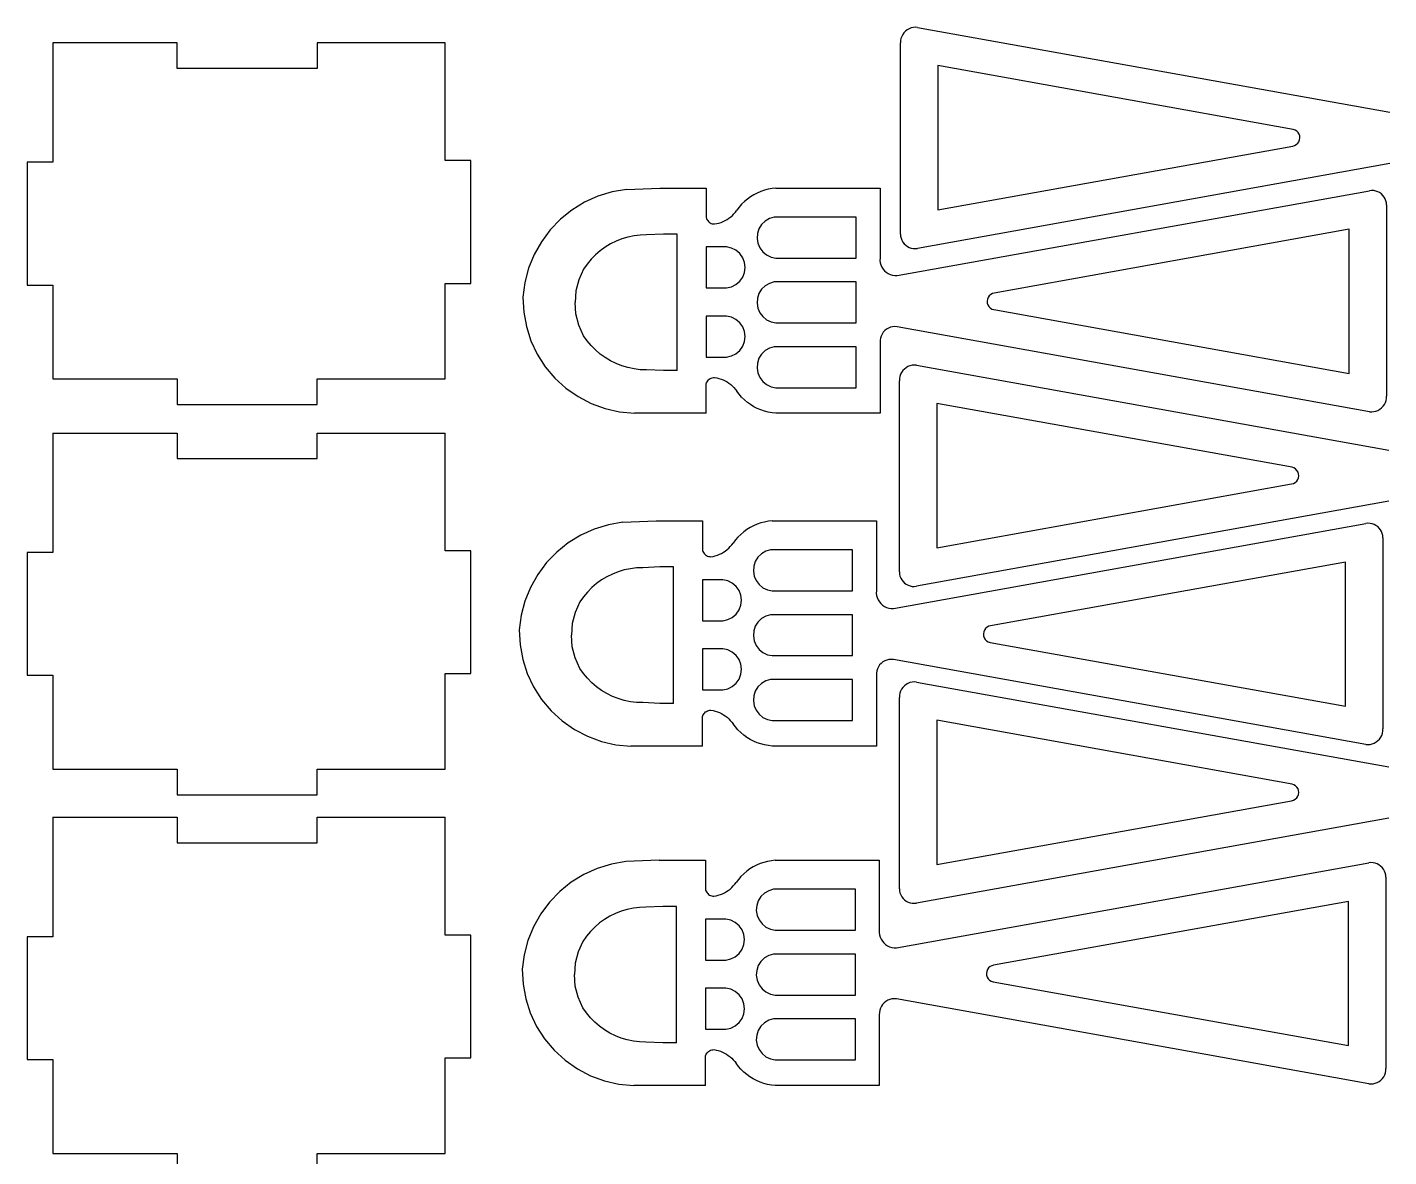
# Model space of a CAD drawing. Extents: x -3998 to 3998, y -3549 to 3549.
# Drawn here: x 2616 to 3414, y 2872 to 3534 of the extents above; entities that cross this region are included whole.
import ezdxf

# ---------------------------------------------------------------- set-up
doc = ezdxf.new("R2010")
doc.units = 0
doc.header["$MEASUREMENT"] = 0
doc.layers.get('0').update_dxf_attribs({"linetype": 'CONTINUOUS'})

msp = doc.modelspace()

# ---------------------------------------------------------------- linework, layer by layer
for p, q in [((3128.36, 3528.66), (3127.94, 3527.46)), ((3128.94, 3529.8), (3128.36, 3528.66)), ((3129.68, 3530.84), (3128.94, 3529.8)), ((3130.56, 3531.76), (3129.68, 3530.84)), ((3131.57, 3532.55), (3130.56, 3531.76)), ((3132.68, 3533.19), (3131.57, 3532.55)), ((3133.86, 3533.66), (3132.68, 3533.19)), ((3135.1, 3533.95), (3133.86, 3533.66)), ((3136.38, 3534.06), (3135.1, 3533.95)), ((3137.65, 3533.99), (3136.38, 3534.06)), ((3137.65, 3533.99), (3414.65, 3484.21)), ((2630.65, 3524.93), (2630.65, 3454.93)), ((2703.65, 3524.93), (2630.65, 3524.93)), ((2703.65, 3509.93), (2703.65, 3524.93)), ((2785.65, 3524.93), (2785.65, 3509.93)), ((2860.65, 3524.93), (2785.65, 3524.93)), ((2860.65, 3455.93), (2860.65, 3524.93)), ((3127.71, 3526.2), (3127.65, 3524.93)), ((3127.65, 3412.81), (3127.65, 3524.93)), ((3127.94, 3527.46), (3127.71, 3526.2)), ((2785.65, 3509.93), (2703.65, 3509.93)), ((3357.93, 3474.16), (3149.65, 3511.6)), ((3149.65, 3511.6), (3149.65, 3427.04)), ((3359.01, 3473.79), (3357.93, 3474.16)), ((3359.98, 3473.19), (3359.01, 3473.79)), ((3360.79, 3472.37), (3359.98, 3473.19)), ((3357.65, 3464.42), (3358.75, 3464.73)), ((3358.75, 3464.73), (3359.75, 3465.28)), ((3359.75, 3465.28), (3360.6, 3466.04)), ((3360.6, 3466.04), (3361.26, 3466.98)), ((3361.38, 3471.4), (3360.79, 3472.37)), ((3361.26, 3466.98), (3361.67, 3468.04)), ((3361.74, 3470.31), (3361.38, 3471.4)), ((3361.67, 3468.04), (3361.84, 3469.18)), ((3361.84, 3469.18), (3361.74, 3470.31)), ((3149.65, 3427.04), (3357.65, 3464.42)), ((2615.65, 3454.93), (2615.65, 3382.93)), ((2630.65, 3454.93), (2615.65, 3454.93)), ((2875.65, 3455.93), (2860.65, 3455.93)), ((2875.65, 3383.93), (2875.65, 3455.93)), ((3414.65, 3454.23), (3137.65, 3404.45)), ((2950.25, 3434.98), (2942.36, 3431.44)), ((2958.52, 3437.5), (2950.25, 3434.98)), ((2967.05, 3438.94), (2958.52, 3437.5)), ((2967.05, 3438.94), (2986.65, 3439.75)), ((2986.65, 3439.75), (3013.65, 3439.75)), ((3013.65, 3439.75), (3013.65, 3423.77)), ((3037.9, 3433.32), (3036.16, 3431.86)), ((3039.75, 3434.65), (3037.9, 3433.32)), ((3041.68, 3435.85), (3039.75, 3434.65)), ((3043.71, 3436.89), (3041.68, 3435.85)), ((3045.8, 3437.79), (3043.71, 3436.89)), ((3047.95, 3438.52), (3045.8, 3437.79)), ((3050.16, 3439.09), (3047.95, 3438.52)), ((3052.4, 3439.5), (3050.16, 3439.09)), ((3054.66, 3439.75), (3052.4, 3439.5)), ((3054.66, 3439.75), (3115.65, 3439.75)), ((3115.65, 3439.75), (3115.65, 3398.75)), ((3125.65, 3388.45), (3402.65, 3438.23)), ((3403.88, 3438.35), (3402.65, 3438.23)), ((3405.11, 3438.3), (3403.88, 3438.35)), ((3406.33, 3438.06), (3405.11, 3438.3)), ((3407.49, 3437.66), (3406.33, 3438.06)), ((3408.59, 3437.09), (3407.49, 3437.66)), ((3409.59, 3436.36), (3408.59, 3437.09)), ((3410.48, 3435.51), (3409.59, 3436.36)), ((3411.23, 3434.53), (3410.48, 3435.51)), ((3411.84, 3433.45), (3411.23, 3434.53)), ((3412.28, 3432.3), (3411.84, 3433.45)), ((2934.99, 3426.92), (2928.25, 3421.5)), ((2942.36, 3431.44), (2934.99, 3426.92)), ((3030.03, 3424.69), (3030.87, 3425.69)), ((3030.87, 3425.69), (3031.65, 3426.75)), ((3033.03, 3428.56), (3031.65, 3426.75)), ((3034.53, 3430.27), (3033.03, 3428.56)), ((3036.16, 3431.86), (3034.53, 3430.27)), ((3412.55, 3431.1), (3412.28, 3432.3)), ((3412.65, 3429.87), (3412.55, 3431.1)), ((3412.65, 3429.87), (3412.65, 3317.75)), ((2928.25, 3421.5), (2922.25, 3415.27)), ((3013.65, 3423.77), (3013.68, 3423.12)), ((3013.68, 3423.12), (3013.8, 3422.47)), ((3013.8, 3422.47), (3014, 3421.84)), ((3014, 3421.84), (3014.28, 3421.24)), ((3014.28, 3421.24), (3014.65, 3420.69)), ((3014.65, 3420.69), (3015.08, 3420.19)), ((3015.08, 3420.19), (3015.57, 3419.76)), ((3015.57, 3419.76), (3016.12, 3419.39)), ((3016.12, 3419.39), (3016.72, 3419.1)), ((3016.72, 3419.1), (3017.34, 3418.9)), ((3017.34, 3418.9), (3017.99, 3418.78)), ((3017.99, 3418.78), (3018.65, 3418.75)), ((3018.65, 3418.75), (3019.94, 3418.96)), ((3019.94, 3418.96), (3021.22, 3419.27)), ((3021.22, 3419.27), (3022.47, 3419.66)), ((3022.47, 3419.66), (3023.68, 3420.15)), ((3023.68, 3420.15), (3024.86, 3420.71)), ((3024.86, 3420.71), (3026, 3421.36)), ((3026, 3421.36), (3027.09, 3422.08)), ((3027.09, 3422.08), (3028.13, 3422.88)), ((3028.13, 3422.88), (3029.11, 3423.75)), ((3029.11, 3423.75), (3030.03, 3424.69)), ((3046.23, 3418.44), (3044.68, 3415.98)), ((3048.33, 3420.47), (3046.23, 3418.44)), ((3050.85, 3421.93), (3048.33, 3420.47)), ((3053.65, 3422.75), (3050.85, 3421.93)), ((3101.65, 3422.75), (3053.65, 3422.75)), ((3101.65, 3398.75), (3101.65, 3422.75)), ((2922.25, 3415.27), (2917.09, 3408.33)), ((2964.36, 3409.94), (2960.97, 3408.61)), ((2967.86, 3410.98), (2964.36, 3409.94)), ((2971.43, 3411.72), (2967.86, 3410.98)), ((2975.05, 3412.16), (2971.43, 3411.72)), ((2978.7, 3412.3), (2975.05, 3412.16)), ((2988.65, 3412.75), (2978.7, 3412.3)), ((2996.65, 3412.75), (2988.65, 3412.75)), ((2996.65, 3332.75), (2996.65, 3412.75)), ((3043.76, 3413.21), (3043.53, 3410.3)), ((3043.53, 3410.3), (3044, 3407.43)), ((3044.68, 3415.98), (3043.76, 3413.21)), ((3127.65, 3412.81), (3127.75, 3411.58)), ((3127.75, 3411.58), (3128.02, 3410.38)), ((3128.02, 3410.38), (3128.47, 3409.23)), ((3128.47, 3409.23), (3129.07, 3408.15)), ((3390.65, 3415.64), (3182.65, 3378.26)), ((3390.65, 3331.08), (3390.65, 3415.64)), ((2912.86, 3400.79), (2909.62, 3392.77)), ((2917.09, 3408.33), (2912.86, 3400.79)), ((2951.61, 3402.99), (2948.84, 3400.62)), ((2954.57, 3405.12), (2951.61, 3402.99)), ((2957.69, 3407), (2954.57, 3405.12)), ((2960.97, 3408.61), (2957.69, 3407)), ((3013.65, 3405.25), (3013.65, 3381.25)), ((3025.65, 3405.25), (3013.65, 3405.25)), ((3028.54, 3404.61), (3025.65, 3405.25)), ((3031.19, 3403.29), (3028.54, 3404.61)), ((3033.43, 3401.36), (3031.19, 3403.29)), ((3035.14, 3398.94), (3033.43, 3401.36)), ((3044, 3407.43), (3045.14, 3404.74)), ((3045.14, 3404.74), (3046.9, 3402.42)), ((3046.9, 3402.42), (3049.16, 3400.57)), ((3129.07, 3408.15), (3129.83, 3407.17)), ((3129.83, 3407.17), (3130.71, 3406.31)), ((3130.71, 3406.31), (3131.71, 3405.59)), ((3131.71, 3405.59), (3132.81, 3405.02)), ((3132.81, 3405.02), (3133.98, 3404.62)), ((3133.98, 3404.62), (3135.19, 3404.38)), ((3135.19, 3404.38), (3136.42, 3404.33)), ((3136.42, 3404.33), (3137.65, 3404.45)), ((2909.62, 3392.77), (2907.42, 3384.41)), ((2943.94, 3395.22), (2941.85, 3392.23)), ((2946.28, 3398.02), (2943.94, 3395.22)), ((2948.84, 3400.62), (2946.28, 3398.02)), ((3036.21, 3396.18), (3035.14, 3398.94)), ((3036.57, 3393.25), (3036.21, 3396.18)), ((3036.21, 3390.31), (3036.57, 3393.25)), ((3049.16, 3400.57), (3051.79, 3399.33)), ((3051.79, 3399.33), (3054.65, 3398.75)), ((3054.65, 3398.75), (3101.65, 3398.75)), ((3115.65, 3398.75), (3115.63, 3397.39)), ((3115.63, 3397.39), (3115.8, 3396.04)), ((3115.8, 3396.04), (3116.16, 3394.74)), ((3116.16, 3394.74), (3116.7, 3393.49)), ((3116.7, 3393.49), (3117.42, 3392.34)), ((2939.06, 3386.06), (2937.37, 3379.5)), ((2941.85, 3392.23), (2939.06, 3386.06)), ((3031.19, 3383.21), (3033.43, 3385.13)), ((3033.43, 3385.13), (3035.14, 3387.55)), ((3035.14, 3387.55), (3036.21, 3390.31)), ((3117.42, 3392.34), (3118.29, 3391.3)), ((3118.29, 3391.3), (3119.3, 3390.4)), ((3119.3, 3390.4), (3120.43, 3389.65)), ((3120.43, 3389.65), (3121.66, 3389.07)), ((3121.66, 3389.07), (3122.95, 3388.67)), ((3122.95, 3388.67), (3124.29, 3388.46)), ((3124.29, 3388.46), (3125.65, 3388.45)), ((2615.65, 3382.93), (2630.65, 3382.93)), ((2630.65, 3382.93), (2630.65, 3327.93)), ((2860.65, 3383.93), (2875.65, 3383.93)), ((2860.65, 3327.93), (2860.65, 3383.93)), ((2907.42, 3384.41), (2906.3, 3375.83)), ((2937.37, 3379.5), (2936.83, 3372.75)), ((3013.65, 3381.25), (3025.65, 3381.25)), ((3025.65, 3381.25), (3028.54, 3381.88)), ((3028.54, 3381.88), (3031.19, 3383.21)), ((3044.68, 3377.98), (3043.76, 3375.21)), ((3046.23, 3380.44), (3044.68, 3377.98)), ((3048.33, 3382.47), (3046.23, 3380.44)), ((3050.85, 3383.93), (3048.33, 3382.47)), ((3053.65, 3384.75), (3050.85, 3383.93)), ((3101.65, 3384.75), (3053.65, 3384.75)), ((3101.65, 3360.75), (3101.65, 3384.75)), ((3180.55, 3377.4), (3179.7, 3376.64)), ((3181.55, 3377.95), (3180.55, 3377.4)), ((3182.65, 3378.26), (3181.55, 3377.95)), ((2906.3, 3375.83), (2906.75, 3367.13)), ((2937.37, 3365.99), (2936.83, 3372.75)), ((3043.76, 3375.21), (3043.53, 3372.3)), ((3043.53, 3372.3), (3044, 3369.43)), ((3044, 3369.43), (3045.14, 3366.74)), ((3178.63, 3374.64), (3178.46, 3373.5)), ((3178.46, 3373.5), (3178.56, 3372.37)), ((3178.56, 3372.37), (3178.92, 3371.28)), ((3179.05, 3375.7), (3178.63, 3374.64)), ((3178.92, 3371.28), (3179.52, 3370.3)), ((3179.7, 3376.64), (3179.05, 3375.7)), ((3179.52, 3370.3), (3180.32, 3369.49)), ((3180.32, 3369.49), (3181.29, 3368.89)), ((3181.29, 3368.89), (3182.37, 3368.52)), ((2906.75, 3367.13), (2908.32, 3358.57)), ((2939.06, 3359.43), (2937.37, 3365.99)), ((3025.65, 3364.75), (3013.65, 3364.75)), ((3013.65, 3364.75), (3013.65, 3340.75)), ((3028.54, 3364.11), (3025.65, 3364.75)), ((3031.19, 3362.79), (3028.54, 3364.11)), ((3033.43, 3360.86), (3031.19, 3362.79)), ((3035.14, 3358.44), (3033.43, 3360.86)), ((3045.14, 3366.74), (3046.9, 3364.42)), ((3046.9, 3364.42), (3049.16, 3362.57)), ((3049.16, 3362.57), (3051.79, 3361.33)), ((3051.79, 3361.33), (3054.65, 3360.75)), ((3182.37, 3368.52), (3390.65, 3331.08)), ((2908.32, 3358.57), (2910.99, 3350.27)), ((2941.85, 3353.26), (2939.06, 3359.43)), ((2943.94, 3350.27), (2941.85, 3353.26)), ((3036.21, 3355.68), (3035.14, 3358.44)), ((3036.57, 3352.75), (3036.21, 3355.68)), ((3054.65, 3360.75), (3101.65, 3360.75)), ((3116.27, 3353.05), (3115.87, 3351.81)), ((3116.84, 3354.21), (3116.27, 3353.05)), ((3117.57, 3355.28), (3116.84, 3354.21)), ((3118.46, 3356.23), (3117.57, 3355.28)), ((3119.47, 3357.03), (3118.46, 3356.23)), ((3120.6, 3357.68), (3119.47, 3357.03)), ((3121.8, 3358.16), (3120.6, 3357.68)), ((3123.06, 3358.45), (3121.8, 3358.16)), ((3124.36, 3358.56), (3123.06, 3358.45)), ((3125.65, 3358.47), (3124.36, 3358.56)), ((3402.65, 3308.69), (3125.65, 3358.47)), ((2910.99, 3350.27), (2914.71, 3342.4)), ((2946.28, 3347.47), (2943.94, 3350.27)), ((2948.84, 3344.87), (2946.28, 3347.47)), ((2951.61, 3342.5), (2948.84, 3344.87)), ((3033.43, 3344.63), (3035.14, 3347.05)), ((3035.14, 3347.05), (3036.21, 3349.81)), ((3036.21, 3349.81), (3036.57, 3352.75)), ((3050.85, 3345.93), (3048.33, 3344.47)), ((3053.65, 3346.75), (3050.85, 3345.93)), ((3101.65, 3346.75), (3053.65, 3346.75)), ((3101.65, 3322.75), (3101.65, 3346.75)), ((3115.67, 3350.53), (3115.65, 3349.23)), ((3115.65, 3349.23), (3115.65, 3307.75)), ((3115.87, 3351.81), (3115.67, 3350.53)), ((2914.71, 3342.4), (2919.41, 3335.06)), ((2954.57, 3340.37), (2951.61, 3342.5)), ((2957.69, 3338.49), (2954.57, 3340.37)), ((2960.97, 3336.88), (2957.69, 3338.49)), ((3013.65, 3340.75), (3025.65, 3340.75)), ((3025.65, 3340.75), (3028.54, 3341.38)), ((3028.54, 3341.38), (3031.19, 3342.71)), ((3031.19, 3342.71), (3033.43, 3344.63)), ((3043.76, 3337.21), (3043.53, 3334.3)), ((3044.68, 3339.98), (3043.76, 3337.21)), ((3046.23, 3342.44), (3044.68, 3339.98)), ((3048.33, 3344.47), (3046.23, 3342.44)), ((2919.41, 3335.06), (2925.03, 3328.4)), ((2964.36, 3335.55), (2960.97, 3336.88)), ((2967.86, 3334.51), (2964.36, 3335.55)), ((2971.43, 3333.77), (2967.86, 3334.51)), ((2975.05, 3333.33), (2971.43, 3333.77)), ((2978.7, 3333.19), (2975.05, 3333.33)), ((2988.65, 3332.75), (2978.7, 3333.19)), ((2996.65, 3332.75), (2988.65, 3332.75)), ((3043.53, 3334.3), (3044, 3331.43)), ((3044, 3331.43), (3045.14, 3328.74)), ((3127.3, 3329.4), (3127.06, 3328.14)), ((3127.71, 3330.6), (3127.3, 3329.4)), ((3128.29, 3331.74), (3127.71, 3330.6)), ((3129.03, 3332.78), (3128.29, 3331.74)), ((3129.92, 3333.7), (3129.03, 3332.78)), ((3130.92, 3334.49), (3129.92, 3333.7)), ((3132.03, 3335.12), (3130.92, 3334.49)), ((3133.22, 3335.59), (3132.03, 3335.12)), ((3134.46, 3335.89), (3133.22, 3335.59)), ((3135.73, 3336), (3134.46, 3335.89)), ((3137, 3335.93), (3135.73, 3336)), ((3137, 3335.93), (3414, 3286.15)), ((2630.65, 3327.93), (2703.65, 3327.93)), ((2703.65, 3327.93), (2703.65, 3312.93)), ((2785.65, 3327.93), (2860.65, 3327.93)), ((2785.65, 3312.93), (2785.65, 3327.93)), ((2925.03, 3328.4), (2931.45, 3322.52)), ((2931.45, 3322.52), (2938.59, 3317.52)), ((3013.65, 3323.72), (3013.68, 3324.38)), ((3013.65, 3307.75), (3013.65, 3323.72)), ((3013.68, 3324.38), (3013.8, 3325.02)), ((3013.8, 3325.02), (3014, 3325.65)), ((3014, 3325.65), (3014.28, 3326.25)), ((3014.28, 3326.25), (3014.65, 3326.8)), ((3014.65, 3326.8), (3015.08, 3327.3)), ((3015.08, 3327.3), (3015.57, 3327.73)), ((3015.57, 3327.73), (3016.12, 3328.1)), ((3016.12, 3328.1), (3016.72, 3328.39)), ((3016.72, 3328.39), (3017.34, 3328.59)), ((3017.34, 3328.59), (3017.99, 3328.71)), ((3017.99, 3328.71), (3018.65, 3328.75)), ((3018.65, 3328.75), (3019.94, 3328.53)), ((3019.94, 3328.53), (3021.22, 3328.22)), ((3021.22, 3328.22), (3022.47, 3327.83)), ((3022.47, 3327.83), (3023.68, 3327.34)), ((3023.68, 3327.34), (3024.86, 3326.78)), ((3024.86, 3326.78), (3026, 3326.13)), ((3026, 3326.13), (3027.09, 3325.41)), ((3027.09, 3325.41), (3028.13, 3324.61)), ((3028.13, 3324.61), (3029.11, 3323.74)), ((3029.11, 3323.74), (3030.03, 3322.8)), ((3030.03, 3322.8), (3030.87, 3321.8)), ((3030.87, 3321.8), (3031.65, 3320.75)), ((3045.14, 3328.74), (3046.9, 3326.42)), ((3046.9, 3326.42), (3049.16, 3324.57)), ((3049.16, 3324.57), (3051.79, 3323.33)), ((3051.79, 3323.33), (3054.65, 3322.75)), ((3054.65, 3322.75), (3101.65, 3322.75)), ((3127.06, 3328.14), (3127, 3326.87)), ((3127, 3214.75), (3127, 3326.87)), ((2938.59, 3317.52), (2946.3, 3313.48)), ((2946.3, 3313.48), (2954.48, 3310.48)), ((3033.03, 3318.93), (3031.65, 3320.75)), ((3034.53, 3317.23), (3033.03, 3318.93)), ((3036.16, 3315.63), (3034.53, 3317.23)), ((3037.9, 3314.17), (3036.16, 3315.63)), ((3039.75, 3312.84), (3037.9, 3314.17)), ((3357.28, 3276.1), (3149, 3313.53)), ((3149, 3313.53), (3149, 3228.98)), ((3411.36, 3312.88), (3411.94, 3314.02)), ((3411.94, 3314.02), (3412.36, 3315.22)), ((3412.36, 3315.22), (3412.6, 3316.48)), ((3412.6, 3316.48), (3412.65, 3317.75)), ((2703.65, 3312.93), (2785.65, 3312.93)), ((2954.48, 3310.48), (2962.98, 3308.55)), ((2962.98, 3308.55), (2971.65, 3307.75)), ((3013.65, 3307.75), (2971.65, 3307.75)), ((3041.68, 3311.64), (3039.75, 3312.84)), ((3043.71, 3310.6), (3041.68, 3311.64)), ((3045.8, 3309.71), (3043.71, 3310.6)), ((3047.95, 3308.97), (3045.8, 3309.71)), ((3050.16, 3308.4), (3047.95, 3308.97)), ((3052.4, 3307.99), (3050.16, 3308.4)), ((3054.66, 3307.75), (3052.4, 3307.99)), ((3115.65, 3307.75), (3054.66, 3307.75)), ((3402.65, 3308.69), (3403.93, 3308.62)), ((3403.93, 3308.62), (3405.2, 3308.73)), ((3405.2, 3308.73), (3406.44, 3309.02)), ((3406.44, 3309.02), (3407.63, 3309.49)), ((3407.63, 3309.49), (3408.73, 3310.13)), ((3408.73, 3310.13), (3409.74, 3310.92)), ((3409.74, 3310.92), (3410.62, 3311.84)), ((3410.62, 3311.84), (3411.36, 3312.88)), ((2630.65, 3296.18), (2630.65, 3226.18)), ((2630.65, 3296.18), (2703.65, 3296.18)), ((2703.65, 3296.18), (2703.65, 3281.18)), ((2785.65, 3296.18), (2860.65, 3296.18)), ((2785.65, 3281.18), (2785.65, 3296.18)), ((2860.65, 3227.18), (2860.65, 3296.18)), ((2703.65, 3281.18), (2785.65, 3281.18)), ((3358.37, 3275.73), (3357.28, 3276.1)), ((3359.34, 3275.13), (3358.37, 3275.73)), ((3360.14, 3274.31), (3359.34, 3275.13)), ((3360.74, 3273.34), (3360.14, 3274.31)), ((3361.09, 3272.25), (3360.74, 3273.34)), ((3149, 3228.98), (3357, 3266.36)), ((3357, 3266.36), (3358.11, 3266.66)), ((3358.11, 3266.66), (3359.11, 3267.21)), ((3359.11, 3267.21), (3359.96, 3267.98)), ((3359.96, 3267.98), (3360.61, 3268.92)), ((3360.61, 3268.92), (3361.03, 3269.98)), ((3361.03, 3269.98), (3361.19, 3271.11)), ((3361.19, 3271.11), (3361.09, 3272.25)), ((3414, 3256.17), (3137, 3206.39)), ((2956.38, 3242.44), (2948.1, 3239.92)), ((2964.9, 3243.88), (2956.38, 3242.44)), ((2964.9, 3243.88), (2984.5, 3244.68)), ((2984.5, 3244.68), (3011.5, 3244.68)), ((3011.5, 3244.68), (3011.5, 3228.71)), ((3041.56, 3241.83), (3039.54, 3240.79)), ((3043.65, 3242.72), (3041.56, 3241.83)), ((3045.81, 3243.46), (3043.65, 3242.72)), ((3048.01, 3244.03), (3045.81, 3243.46)), ((3050.25, 3244.44), (3048.01, 3244.03)), ((3052.51, 3244.68), (3050.25, 3244.44)), ((3052.51, 3244.68), (3113.5, 3244.68)), ((3113.5, 3244.68), (3113.5, 3203.68)), ((3123.5, 3193.39), (3400.5, 3243.17)), ((3401.73, 3243.29), (3400.5, 3243.17)), ((3402.97, 3243.23), (3401.73, 3243.29)), ((3404.18, 3243), (3402.97, 3243.23)), ((3405.34, 3242.59), (3404.18, 3243)), ((3406.44, 3242.02), (3405.34, 3242.59)), ((3407.44, 3241.3), (3406.44, 3242.02)), ((3408.33, 3240.44), (3407.44, 3241.3)), ((2940.22, 3236.38), (2932.84, 3231.86)), ((2948.1, 3239.92), (2940.22, 3236.38)), ((3030.88, 3233.5), (3029.5, 3231.68)), ((3032.38, 3235.2), (3030.88, 3233.5)), ((3034.01, 3236.8), (3032.38, 3235.2)), ((3035.75, 3238.26), (3034.01, 3236.8)), ((3037.6, 3239.59), (3035.75, 3238.26)), ((3039.54, 3240.79), (3037.6, 3239.59)), ((3409.08, 3239.47), (3408.33, 3240.44)), ((3409.69, 3238.39), (3409.08, 3239.47)), ((3410.13, 3237.24), (3409.69, 3238.39)), ((3410.41, 3236.03), (3410.13, 3237.24)), ((3410.5, 3234.8), (3410.41, 3236.03)), ((3410.5, 3234.8), (3410.5, 3122.69)), ((2615.65, 3226.18), (2615.65, 3154.18)), ((2630.65, 3226.18), (2615.65, 3226.18)), ((2875.65, 3227.18), (2860.65, 3227.18)), ((2875.65, 3155.18), (2875.65, 3227.18)), ((2926.1, 3226.44), (2920.11, 3220.21)), ((2932.84, 3231.86), (2926.1, 3226.44)), ((3011.5, 3228.71), (3011.53, 3228.05)), ((3011.53, 3228.05), (3011.65, 3227.4)), ((3011.65, 3227.4), (3011.85, 3226.78)), ((3011.85, 3226.78), (3012.14, 3226.18)), ((3012.14, 3226.18), (3012.5, 3225.63)), ((3012.5, 3225.63), (3012.93, 3225.13)), ((3012.93, 3225.13), (3013.43, 3224.7)), ((3021.54, 3225.09), (3022.72, 3225.65)), ((3022.72, 3225.65), (3023.86, 3226.3)), ((3023.86, 3226.3), (3024.95, 3227.02)), ((3024.95, 3227.02), (3025.99, 3227.82)), ((3025.99, 3227.82), (3026.96, 3228.69)), ((3026.96, 3228.69), (3027.88, 3229.63)), ((3027.88, 3229.63), (3028.73, 3230.63)), ((3028.73, 3230.63), (3029.5, 3231.68)), ((3046.18, 3225.4), (3044.08, 3223.38)), ((3048.7, 3226.87), (3046.18, 3225.4)), ((3051.5, 3227.68), (3048.7, 3226.87)), ((3099.5, 3227.68), (3051.5, 3227.68)), ((3099.5, 3203.68), (3099.5, 3227.68)), ((2920.11, 3220.21), (2914.95, 3213.27)), ((2976.55, 3217.24), (2972.9, 3217.1)), ((2986.5, 3217.68), (2976.55, 3217.24)), ((2994.5, 3217.68), (2986.5, 3217.68)), ((2994.5, 3137.68), (2994.5, 3217.68)), ((3013.43, 3224.7), (3013.98, 3224.33)), ((3013.98, 3224.33), (3014.57, 3224.04)), ((3014.57, 3224.04), (3015.2, 3223.84)), ((3015.2, 3223.84), (3015.84, 3223.72)), ((3015.84, 3223.72), (3016.5, 3223.68)), ((3016.5, 3223.68), (3017.8, 3223.9)), ((3017.8, 3223.9), (3019.07, 3224.21)), ((3019.07, 3224.21), (3020.32, 3224.6)), ((3020.32, 3224.6), (3021.54, 3225.09)), ((3041.61, 3218.15), (3041.38, 3215.24)), ((3042.53, 3220.91), (3041.61, 3218.15)), ((3044.08, 3223.38), (3042.53, 3220.91)), ((3388.5, 3220.58), (3180.5, 3183.2)), ((3388.5, 3136.02), (3388.5, 3220.58)), ((2914.95, 3213.27), (2910.71, 3205.73)), ((2952.42, 3210.06), (2949.46, 3207.93)), ((2955.55, 3211.94), (2952.42, 3210.06)), ((2958.82, 3213.55), (2955.55, 3211.94)), ((2962.22, 3214.88), (2958.82, 3213.55)), ((2965.71, 3215.92), (2962.22, 3214.88)), ((2969.28, 3216.66), (2965.71, 3215.92)), ((2972.9, 3217.1), (2969.28, 3216.66)), ((3011.5, 3210.18), (3011.5, 3186.18)), ((3023.5, 3210.18), (3011.5, 3210.18)), ((3026.39, 3209.55), (3023.5, 3210.18)), ((3029.04, 3208.22), (3026.39, 3209.55)), ((3041.38, 3215.24), (3041.85, 3212.36)), ((3041.85, 3212.36), (3043, 3209.68)), ((3043, 3209.68), (3044.75, 3207.35)), ((3127, 3214.75), (3127.1, 3213.52)), ((3127.1, 3213.52), (3127.37, 3212.32)), ((3127.37, 3212.32), (3127.82, 3211.17)), ((3127.82, 3211.17), (3128.42, 3210.09)), ((3128.42, 3210.09), (3129.18, 3209.11)), ((2910.71, 3205.73), (2907.47, 3197.71)), ((2944.13, 3202.96), (2941.79, 3200.16)), ((2946.69, 3205.56), (2944.13, 3202.96)), ((2949.46, 3207.93), (2946.69, 3205.56)), ((3031.29, 3206.3), (3029.04, 3208.22)), ((3032.99, 3203.88), (3031.29, 3206.3)), ((3034.06, 3201.12), (3032.99, 3203.88)), ((3044.75, 3207.35), (3047.01, 3205.51)), ((3047.01, 3205.51), (3049.65, 3204.26)), ((3049.65, 3204.26), (3052.5, 3203.68)), ((3052.5, 3203.68), (3099.5, 3203.68)), ((3113.5, 3203.68), (3113.48, 3202.33)), ((3113.48, 3202.33), (3113.65, 3200.98)), ((3129.18, 3209.11), (3130.07, 3208.25)), ((3130.07, 3208.25), (3131.07, 3207.53)), ((3131.07, 3207.53), (3132.16, 3206.96)), ((3132.16, 3206.96), (3133.33, 3206.56)), ((3133.33, 3206.56), (3134.54, 3206.32)), ((3134.54, 3206.32), (3135.77, 3206.27)), ((3135.77, 3206.27), (3137, 3206.39)), ((2907.47, 3197.71), (2905.27, 3189.35)), ((2939.7, 3197.17), (2936.91, 3191)), ((2941.79, 3200.16), (2939.7, 3197.17)), ((3032.99, 3192.49), (3034.06, 3195.25)), ((3034.42, 3198.18), (3034.06, 3201.12)), ((3034.06, 3195.25), (3034.42, 3198.18)), ((3113.65, 3200.98), (3114.01, 3199.68)), ((3114.01, 3199.68), (3114.55, 3198.43)), ((3114.55, 3198.43), (3115.27, 3197.28)), ((3115.27, 3197.28), (3116.14, 3196.24)), ((3116.14, 3196.24), (3117.15, 3195.34)), ((3117.15, 3195.34), (3118.29, 3194.59)), ((3118.29, 3194.59), (3119.51, 3194.01)), ((3119.51, 3194.01), (3120.81, 3193.61)), ((3120.81, 3193.61), (3122.15, 3193.4)), ((3122.15, 3193.4), (3123.5, 3193.39)), ((2905.27, 3189.35), (2904.15, 3180.77)), ((2936.91, 3191), (2935.22, 3184.44)), ((3011.5, 3186.18), (3023.5, 3186.18)), ((3023.5, 3186.18), (3026.39, 3186.82)), ((3026.39, 3186.82), (3029.04, 3188.14)), ((3029.04, 3188.14), (3031.29, 3190.07)), ((3031.29, 3190.07), (3032.99, 3192.49)), ((3044.08, 3185.38), (3042.53, 3182.91)), ((3046.18, 3187.4), (3044.08, 3185.38)), ((3048.7, 3188.87), (3046.18, 3187.4)), ((3051.5, 3189.68), (3048.7, 3188.87)), ((3099.5, 3189.68), (3051.5, 3189.68)), ((3099.5, 3165.68), (3099.5, 3189.68)), ((2904.15, 3180.77), (2904.6, 3172.07)), ((2935.22, 3184.44), (2934.69, 3177.68)), ((2935.22, 3170.93), (2934.69, 3177.68)), ((3041.61, 3180.15), (3041.38, 3177.24)), ((3041.38, 3177.24), (3041.85, 3174.36)), ((3042.53, 3182.91), (3041.61, 3180.15)), ((3176.48, 3179.57), (3176.32, 3178.44)), ((3176.32, 3178.44), (3176.41, 3177.3)), ((3176.41, 3177.3), (3176.77, 3176.22)), ((3176.9, 3180.64), (3176.48, 3179.57)), ((3177.55, 3181.58), (3176.9, 3180.64)), ((3178.4, 3182.34), (3177.55, 3181.58)), ((3179.4, 3182.89), (3178.4, 3182.34)), ((3180.5, 3183.2), (3179.4, 3182.89)), ((2904.6, 3172.07), (2906.18, 3163.51)), ((2936.91, 3164.37), (2935.22, 3170.93)), ((3023.5, 3169.68), (3011.5, 3169.68)), ((3011.5, 3169.68), (3011.5, 3145.68)), ((3026.39, 3169.05), (3023.5, 3169.68)), ((3041.85, 3174.36), (3043, 3171.68)), ((3043, 3171.68), (3044.75, 3169.35)), ((3044.75, 3169.35), (3047.01, 3167.51)), ((3176.77, 3176.22), (3177.37, 3175.24)), ((3177.37, 3175.24), (3178.17, 3174.43)), ((3178.17, 3174.43), (3179.14, 3173.82)), ((3179.14, 3173.82), (3180.22, 3173.46)), ((3180.22, 3173.46), (3388.5, 3136.02)), ((2906.18, 3163.51), (2908.85, 3155.21)), ((2939.7, 3158.2), (2936.91, 3164.37)), ((3029.04, 3167.72), (3026.39, 3169.05)), ((3031.29, 3165.8), (3029.04, 3167.72)), ((3032.99, 3163.38), (3031.29, 3165.8)), ((3034.06, 3160.62), (3032.99, 3163.38)), ((3047.01, 3167.51), (3049.65, 3166.26)), ((3049.65, 3166.26), (3052.5, 3165.68)), ((3052.5, 3165.68), (3099.5, 3165.68)), ((3117.33, 3161.97), (3116.31, 3161.16)), ((3118.45, 3162.62), (3117.33, 3161.97)), ((3119.65, 3163.1), (3118.45, 3162.62)), ((3120.92, 3163.39), (3119.65, 3163.1)), ((3122.21, 3163.49), (3120.92, 3163.39)), ((3123.5, 3163.41), (3122.21, 3163.49)), ((3400.5, 3113.62), (3123.5, 3163.41)), ((2615.65, 3154.18), (2630.65, 3154.18)), ((2630.65, 3154.18), (2630.65, 3099.18)), ((2860.65, 3155.18), (2875.65, 3155.18)), ((2860.65, 3099.18), (2860.65, 3155.18)), ((2908.85, 3155.21), (2912.56, 3147.33)), ((2941.79, 3155.21), (2939.7, 3158.2)), ((2944.13, 3152.41), (2941.79, 3155.21)), ((3032.99, 3151.99), (3034.06, 3154.75)), ((3034.42, 3157.68), (3034.06, 3160.62)), ((3034.06, 3154.75), (3034.42, 3157.68)), ((3113.52, 3155.47), (3113.5, 3154.17)), ((3113.5, 3154.17), (3113.5, 3112.68)), ((3113.73, 3156.75), (3113.52, 3155.47)), ((3114.12, 3157.99), (3113.73, 3156.75)), ((3114.69, 3159.15), (3114.12, 3157.99)), ((3115.43, 3160.22), (3114.69, 3159.15)), ((3116.31, 3161.16), (3115.43, 3160.22)), ((2912.56, 3147.33), (2917.27, 3140)), ((2946.69, 3149.81), (2944.13, 3152.41)), ((2949.46, 3147.44), (2946.69, 3149.81)), ((2952.42, 3145.31), (2949.46, 3147.44)), ((2955.55, 3143.43), (2952.42, 3145.31)), ((3011.5, 3145.68), (3023.5, 3145.68)), ((3023.5, 3145.68), (3026.39, 3146.32)), ((3026.39, 3146.32), (3029.04, 3147.64)), ((3029.04, 3147.64), (3031.29, 3149.57)), ((3031.29, 3149.57), (3032.99, 3151.99)), ((3044.08, 3147.38), (3042.53, 3144.91)), ((3046.18, 3149.4), (3044.08, 3147.38)), ((3048.7, 3150.87), (3046.18, 3149.4)), ((3051.5, 3151.68), (3048.7, 3150.87)), ((3099.5, 3151.68), (3051.5, 3151.68)), ((3099.5, 3127.68), (3099.5, 3151.68)), ((3128.29, 3146.03), (3127.71, 3144.9)), ((3129.03, 3147.07), (3128.29, 3146.03)), ((3129.92, 3148), (3129.03, 3147.07)), ((3130.92, 3148.79), (3129.92, 3148)), ((3132.03, 3149.42), (3130.92, 3148.79)), ((3133.22, 3149.89), (3132.03, 3149.42)), ((3134.46, 3150.18), (3133.22, 3149.89)), ((3135.73, 3150.3), (3134.46, 3150.18)), ((3137, 3150.23), (3135.73, 3150.3)), ((3137, 3150.23), (3414, 3100.45)), ((2917.27, 3140), (2922.88, 3133.34)), ((2958.82, 3141.82), (2955.55, 3143.43)), ((2962.22, 3140.49), (2958.82, 3141.82)), ((2965.71, 3139.45), (2962.22, 3140.49)), ((2969.28, 3138.71), (2965.71, 3139.45)), ((2972.9, 3138.27), (2969.28, 3138.71)), ((2976.55, 3138.13), (2972.9, 3138.27)), ((2986.5, 3137.68), (2976.55, 3138.13)), ((2994.5, 3137.68), (2986.5, 3137.68)), ((3041.61, 3142.15), (3041.38, 3139.24)), ((3041.38, 3139.24), (3041.85, 3136.36)), ((3042.53, 3144.91), (3041.61, 3142.15)), ((3127.06, 3142.44), (3127, 3141.16)), ((3127, 3029.05), (3127, 3141.16)), ((3127.3, 3143.69), (3127.06, 3142.44)), ((3127.71, 3144.9), (3127.3, 3143.69)), ((2922.88, 3133.34), (2929.31, 3127.46)), ((3011.53, 3129.31), (3011.65, 3129.96)), ((3011.65, 3129.96), (3011.85, 3130.59)), ((3011.85, 3130.59), (3012.14, 3131.19)), ((3012.14, 3131.19), (3012.5, 3131.74)), ((3012.5, 3131.74), (3012.93, 3132.24)), ((3012.93, 3132.24), (3013.43, 3132.67)), ((3013.43, 3132.67), (3013.98, 3133.04)), ((3013.98, 3133.04), (3014.57, 3133.32)), ((3014.57, 3133.32), (3015.2, 3133.53)), ((3015.2, 3133.53), (3015.84, 3133.65)), ((3015.84, 3133.65), (3016.5, 3133.68)), ((3016.5, 3133.68), (3017.8, 3133.47)), ((3017.8, 3133.47), (3019.07, 3133.16)), ((3019.07, 3133.16), (3020.32, 3132.76)), ((3020.32, 3132.76), (3021.54, 3132.28)), ((3021.54, 3132.28), (3022.72, 3131.72)), ((3022.72, 3131.72), (3023.86, 3131.07)), ((3023.86, 3131.07), (3024.95, 3130.34)), ((3024.95, 3130.34), (3025.99, 3129.55)), ((3025.99, 3129.55), (3026.96, 3128.67)), ((3041.85, 3136.36), (3043, 3133.68)), ((3043, 3133.68), (3044.75, 3131.35)), ((3044.75, 3131.35), (3047.01, 3129.51)), ((3047.01, 3129.51), (3049.65, 3128.26)), ((2929.31, 3127.46), (2936.44, 3122.46)), ((2936.44, 3122.46), (2944.16, 3118.42)), ((3011.5, 3128.65), (3011.53, 3129.31)), ((3011.5, 3112.68), (3011.5, 3128.65)), ((3026.96, 3128.67), (3027.88, 3127.74)), ((3027.88, 3127.74), (3028.73, 3126.74)), ((3028.73, 3126.74), (3029.5, 3125.68)), ((3030.88, 3123.87), (3029.5, 3125.68)), ((3032.38, 3122.16), (3030.88, 3123.87)), ((3034.01, 3120.57), (3032.38, 3122.16)), ((3049.65, 3128.26), (3052.5, 3127.68)), ((3052.5, 3127.68), (3099.5, 3127.68)), ((3357.28, 3090.4), (3149, 3127.83)), ((3149, 3127.83), (3149, 3043.27)), ((3410.21, 3120.16), (3410.45, 3121.42)), ((3410.45, 3121.42), (3410.5, 3122.69)), ((2944.16, 3118.42), (2952.33, 3115.42)), ((2952.33, 3115.42), (2960.83, 3113.49)), ((2960.83, 3113.49), (2969.5, 3112.68)), ((3035.75, 3119.11), (3034.01, 3120.57)), ((3037.6, 3117.77), (3035.75, 3119.11)), ((3039.54, 3116.58), (3037.6, 3117.77)), ((3041.56, 3115.54), (3039.54, 3116.58)), ((3043.65, 3114.64), (3041.56, 3115.54)), ((3045.81, 3113.91), (3043.65, 3114.64)), ((3048.01, 3113.34), (3045.81, 3113.91)), ((3400.5, 3113.62), (3401.78, 3113.55)), ((3401.78, 3113.55), (3403.05, 3113.67)), ((3403.05, 3113.67), (3404.29, 3113.96)), ((3404.29, 3113.96), (3405.48, 3114.43)), ((3405.48, 3114.43), (3406.59, 3115.07)), ((3406.59, 3115.07), (3407.59, 3115.86)), ((3407.59, 3115.86), (3408.47, 3116.78)), ((3408.47, 3116.78), (3409.21, 3117.82)), ((3409.21, 3117.82), (3409.8, 3118.95)), ((3409.8, 3118.95), (3410.21, 3120.16)), ((3011.5, 3112.68), (2969.5, 3112.68)), ((3050.25, 3112.93), (3048.01, 3113.34)), ((3052.51, 3112.68), (3050.25, 3112.93)), ((3113.5, 3112.68), (3052.51, 3112.68)), ((2630.65, 3099.18), (2703.65, 3099.18)), ((2703.65, 3099.18), (2703.65, 3084.18)), ((2785.65, 3099.18), (2860.65, 3099.18)), ((2785.65, 3084.18), (2785.65, 3099.18)), ((3358.37, 3090.03), (3357.28, 3090.4)), ((3359.34, 3089.42), (3358.37, 3090.03)), ((3360.14, 3088.61), (3359.34, 3089.42)), ((2703.65, 3084.18), (2785.65, 3084.18)), ((3358.11, 3080.96), (3359.11, 3081.51)), ((3359.11, 3081.51), (3359.96, 3082.28)), ((3359.96, 3082.28), (3360.61, 3083.22)), ((3360.74, 3087.63), (3360.14, 3088.61)), ((3360.61, 3083.22), (3361.03, 3084.28)), ((3361.09, 3086.55), (3360.74, 3087.63)), ((3361.03, 3084.28), (3361.19, 3085.41)), ((3361.19, 3085.41), (3361.09, 3086.55)), ((3149, 3043.27), (3357, 3080.66)), ((3357, 3080.66), (3358.11, 3080.96)), ((2630.65, 3070.93), (2703.65, 3070.93)), ((2630.65, 3070.93), (2630.65, 3000.93)), ((2703.65, 3070.93), (2703.65, 3055.93)), ((2785.65, 3070.93), (2860.65, 3070.93)), ((2785.65, 3055.93), (2785.65, 3070.93)), ((2860.65, 3001.93), (2860.65, 3070.93)), ((3414, 3070.47), (3137, 3020.68)), ((2703.65, 3055.93), (2785.65, 3055.93)), ((2958.13, 3043.48), (2949.85, 3040.97)), ((2966.65, 3044.93), (2958.13, 3043.48)), ((2986.25, 3045.73), (2966.65, 3044.93)), ((2986.25, 3045.73), (3013.25, 3045.73)), ((3013.25, 3045.73), (3013.25, 3029.76)), ((3041.29, 3041.83), (3039.35, 3040.64)), ((3043.31, 3042.88), (3041.29, 3041.83)), ((3045.4, 3043.77), (3043.31, 3042.88)), ((3047.56, 3044.51), (3045.4, 3043.77)), ((3049.76, 3045.08), (3047.56, 3044.51)), ((3052, 3045.49), (3049.76, 3045.08)), ((3054.26, 3045.73), (3052, 3045.49)), ((3054.26, 3045.73), (3115.25, 3045.73)), ((3115.25, 3045.73), (3115.25, 3004.73)), ((3125.25, 2994.43), (3402.25, 3044.22)), ((3403.48, 3044.34), (3402.25, 3044.22)), ((3404.72, 3044.28), (3403.48, 3044.34)), ((3405.93, 3044.05), (3404.72, 3044.28)), ((3407.09, 3043.64), (3405.93, 3044.05)), ((3408.19, 3043.07), (3407.09, 3043.64)), ((3409.19, 3042.35), (3408.19, 3043.07)), ((3410.08, 3041.49), (3409.19, 3042.35)), ((2941.97, 3037.42), (2934.59, 3032.9)), ((2949.85, 3040.97), (2941.97, 3037.42)), ((3032.63, 3034.54), (3031.25, 3032.73)), ((3034.13, 3036.25), (3032.63, 3034.54)), ((3035.76, 3037.84), (3034.13, 3036.25)), ((3037.5, 3039.31), (3035.76, 3037.84)), ((3039.35, 3040.64), (3037.5, 3039.31)), ((3410.83, 3040.51), (3410.08, 3041.49)), ((3411.44, 3039.44), (3410.83, 3040.51)), ((3411.88, 3038.29), (3411.44, 3039.44)), ((3412.16, 3037.08), (3411.88, 3038.29)), ((3412.25, 3035.85), (3412.16, 3037.08)), ((3412.25, 3035.85), (3412.25, 2923.74)), ((2927.85, 3027.49), (2921.86, 3021.26)), ((2934.59, 3032.9), (2927.85, 3027.49)), ((3013.25, 3029.76), (3013.28, 3029.1)), ((3013.28, 3029.1), (3013.4, 3028.45)), ((3013.4, 3028.45), (3013.6, 3027.82)), ((3013.6, 3027.82), (3013.89, 3027.23)), ((3013.89, 3027.23), (3014.25, 3026.68)), ((3014.25, 3026.68), (3014.68, 3026.18)), ((3014.68, 3026.18), (3015.18, 3025.74)), ((3015.18, 3025.74), (3015.73, 3025.38)), ((3020.82, 3025.25), (3022.07, 3025.65)), ((3022.07, 3025.65), (3023.29, 3026.13)), ((3023.29, 3026.13), (3024.47, 3026.7)), ((3024.47, 3026.7), (3025.61, 3027.34)), ((3025.61, 3027.34), (3026.7, 3028.07)), ((3026.7, 3028.07), (3027.74, 3028.87)), ((3027.74, 3028.87), (3028.71, 3029.74)), ((3028.71, 3029.74), (3029.63, 3030.68)), ((3029.63, 3030.68), (3030.48, 3031.67)), ((3030.48, 3031.67), (3031.25, 3032.73)), ((3047.93, 3026.45), (3045.83, 3024.43)), ((3050.45, 3027.91), (3047.93, 3026.45)), ((3053.25, 3028.73), (3050.45, 3027.91)), ((3101.25, 3028.73), (3053.25, 3028.73)), ((3101.25, 3004.73), (3101.25, 3028.73)), ((3127, 3029.05), (3127.1, 3027.82)), ((3127.1, 3027.82), (3127.37, 3026.61)), ((3127.37, 3026.61), (3127.82, 3025.46)), ((2921.86, 3021.26), (2916.7, 3014.31)), ((2971.03, 3017.71), (2967.46, 3016.96)), ((2974.65, 3018.15), (2971.03, 3017.71)), ((2978.3, 3018.28), (2974.65, 3018.15)), ((2988.25, 3018.73), (2978.3, 3018.28)), ((2996.25, 3018.73), (2988.25, 3018.73)), ((2996.25, 2938.73), (2996.25, 3018.73)), ((3015.73, 3025.38), (3016.32, 3025.09)), ((3016.32, 3025.09), (3016.95, 3024.88)), ((3016.95, 3024.88), (3017.59, 3024.76)), ((3017.59, 3024.76), (3018.25, 3024.73)), ((3018.25, 3024.73), (3019.55, 3024.95)), ((3019.55, 3024.95), (3020.82, 3025.25)), ((3043.36, 3019.19), (3043.13, 3016.29)), ((3044.28, 3021.96), (3043.36, 3019.19)), ((3045.83, 3024.43), (3044.28, 3021.96)), ((3127.82, 3025.46), (3128.42, 3024.39)), ((3128.42, 3024.39), (3129.18, 3023.41)), ((3129.18, 3023.41), (3130.07, 3022.55)), ((3130.07, 3022.55), (3131.07, 3021.83)), ((3131.07, 3021.83), (3132.16, 3021.26)), ((3132.16, 3021.26), (3133.33, 3020.85)), ((3133.33, 3020.85), (3134.54, 3020.62)), ((3134.54, 3020.62), (3135.77, 3020.56)), ((3135.77, 3020.56), (3137, 3020.68)), ((3390.25, 3021.63), (3182.25, 2984.24)), ((3390.25, 2937.07), (3390.25, 3021.63)), ((2916.7, 3014.31), (2912.46, 3006.77)), ((2954.17, 3011.11), (2951.21, 3008.98)), ((2957.3, 3012.99), (2954.17, 3011.11)), ((2960.57, 3014.6), (2957.3, 3012.99)), ((2963.97, 3015.92), (2960.57, 3014.6)), ((2967.46, 3016.96), (2963.97, 3015.92)), ((3013.25, 3011.23), (3013.25, 2987.23)), ((3025.25, 3011.23), (3013.25, 3011.23)), ((3028.14, 3010.59), (3025.25, 3011.23)), ((3030.79, 3009.27), (3028.14, 3010.59)), ((3043.13, 3016.29), (3043.6, 3013.41)), ((3043.6, 3013.41), (3044.75, 3010.73)), ((3044.75, 3010.73), (3046.5, 3008.4)), ((2875.65, 3001.93), (2860.65, 3001.93)), ((2875.65, 2929.93), (2875.65, 3001.93)), ((2912.46, 3006.77), (2909.22, 2998.76)), ((2945.88, 3004.01), (2943.54, 3001.2)), ((2948.44, 3006.6), (2945.88, 3004.01)), ((2951.21, 3008.98), (2948.44, 3006.6)), ((3033.04, 3007.34), (3030.79, 3009.27)), ((3034.74, 3004.93), (3033.04, 3007.34)), ((3035.81, 3002.17), (3034.74, 3004.93)), ((3036.17, 2999.23), (3035.81, 3002.17)), ((3046.5, 3008.4), (3048.76, 3006.56)), ((3048.76, 3006.56), (3051.4, 3005.31)), ((3051.4, 3005.31), (3054.25, 3004.73)), ((3054.25, 3004.73), (3101.25, 3004.73)), ((3115.25, 3004.73), (3115.23, 3003.37)), ((3115.23, 3003.37), (3115.4, 3002.03)), ((3115.4, 3002.03), (3115.76, 3000.72)), ((2615.65, 3000.93), (2615.65, 2928.93)), ((2630.65, 3000.93), (2615.65, 3000.93)), ((2909.22, 2998.76), (2907.02, 2990.39)), ((2941.45, 2998.21), (2938.66, 2992.04)), ((2943.54, 3001.2), (2941.45, 2998.21)), ((3034.74, 2993.53), (3035.81, 2996.29)), ((3035.81, 2996.29), (3036.17, 2999.23)), ((3115.76, 3000.72), (3116.3, 2999.48)), ((3116.3, 2999.48), (3117.02, 2998.33)), ((3117.02, 2998.33), (3117.89, 2997.29)), ((3117.89, 2997.29), (3118.9, 2996.39)), ((3118.9, 2996.39), (3120.04, 2995.64)), ((3120.04, 2995.64), (3121.26, 2995.06)), ((3121.26, 2995.06), (3122.56, 2994.66)), ((3122.56, 2994.66), (3123.9, 2994.45)), ((3123.9, 2994.45), (3125.25, 2994.43)), ((2907.02, 2990.39), (2905.9, 2981.82)), ((2938.66, 2992.04), (2936.97, 2985.48)), ((3013.25, 2987.23), (3025.25, 2987.23)), ((3025.25, 2987.23), (3028.14, 2987.87)), ((3028.14, 2987.87), (3030.79, 2989.19)), ((3030.79, 2989.19), (3033.04, 2991.12)), ((3033.04, 2991.12), (3034.74, 2993.53)), ((3045.83, 2986.43), (3044.28, 2983.96)), ((3047.93, 2988.45), (3045.83, 2986.43)), ((3050.45, 2989.91), (3047.93, 2988.45)), ((3053.25, 2990.73), (3050.45, 2989.91)), ((3101.25, 2990.73), (3053.25, 2990.73)), ((3101.25, 2966.73), (3101.25, 2990.73)), ((2905.9, 2981.82), (2906.35, 2973.12)), ((2936.97, 2985.48), (2936.44, 2978.73)), ((2936.97, 2971.98), (2936.44, 2978.73)), ((3043.36, 2981.19), (3043.13, 2978.29)), ((3043.13, 2978.29), (3043.6, 2975.41)), ((3044.28, 2983.96), (3043.36, 2981.19)), ((3178.23, 2980.62), (3178.07, 2979.49)), ((3178.07, 2979.49), (3178.16, 2978.35)), ((3178.16, 2978.35), (3178.52, 2977.26)), ((3178.65, 2981.68), (3178.23, 2980.62)), ((3179.3, 2982.62), (3178.65, 2981.68)), ((3180.15, 2983.39), (3179.3, 2982.62)), ((3181.15, 2983.94), (3180.15, 2983.39)), ((3182.25, 2984.24), (3181.15, 2983.94)), ((2906.35, 2973.12), (2907.93, 2964.55)), ((2938.66, 2965.42), (2936.97, 2971.98)), ((3025.25, 2970.73), (3013.25, 2970.73)), ((3013.25, 2970.73), (3013.25, 2946.73)), ((3028.14, 2970.09), (3025.25, 2970.73)), ((3030.79, 2968.77), (3028.14, 2970.09)), ((3043.6, 2975.41), (3044.75, 2972.73)), ((3044.75, 2972.73), (3046.5, 2970.4)), ((3046.5, 2970.4), (3048.76, 2968.56)), ((3178.52, 2977.26), (3179.12, 2976.29)), ((3179.12, 2976.29), (3179.92, 2975.48)), ((3179.92, 2975.48), (3180.89, 2974.87)), ((3180.89, 2974.87), (3181.97, 2974.5)), ((3181.97, 2974.5), (3390.25, 2937.07)), ((2907.93, 2964.55), (2910.6, 2956.26)), ((2941.45, 2959.25), (2938.66, 2965.42)), ((3033.04, 2966.84), (3030.79, 2968.77)), ((3034.74, 2964.43), (3033.04, 2966.84)), ((3035.81, 2961.67), (3034.74, 2964.43)), ((3048.76, 2968.56), (3051.4, 2967.31)), ((3051.4, 2967.31), (3054.25, 2966.73)), ((3054.25, 2966.73), (3101.25, 2966.73)), ((3118.06, 2962.21), (3117.18, 2961.26)), ((3119.08, 2963.02), (3118.06, 2962.21)), ((3120.2, 2963.67), (3119.08, 2963.02)), ((3121.4, 2964.14), (3120.2, 2963.67)), ((3122.67, 2964.44), (3121.4, 2964.14)), ((3123.96, 2964.54), (3122.67, 2964.44)), ((3125.25, 2964.45), (3123.96, 2964.54)), ((3402.25, 2914.67), (3125.25, 2964.45)), ((2910.6, 2956.26), (2914.31, 2948.38)), ((2943.54, 2956.26), (2941.45, 2959.25)), ((2945.88, 2953.46), (2943.54, 2956.26)), ((3034.74, 2953.03), (3035.81, 2955.79)), ((3036.17, 2958.73), (3035.81, 2961.67)), ((3035.81, 2955.79), (3036.17, 2958.73)), ((3115.27, 2956.52), (3115.25, 2955.22)), ((3115.25, 2955.22), (3115.25, 2913.73)), ((3115.48, 2957.8), (3115.27, 2956.52)), ((3115.87, 2959.03), (3115.48, 2957.8)), ((3116.44, 2960.2), (3115.87, 2959.03)), ((3117.18, 2961.26), (3116.44, 2960.2)), ((2914.31, 2948.38), (2919.02, 2941.05)), ((2948.44, 2950.86), (2945.88, 2953.46)), ((2951.21, 2948.48), (2948.44, 2950.86)), ((2954.17, 2946.35), (2951.21, 2948.48)), ((2957.3, 2944.47), (2954.17, 2946.35)), ((3013.25, 2946.73), (3025.25, 2946.73)), ((3025.25, 2946.73), (3028.14, 2947.37)), ((3028.14, 2947.37), (3030.79, 2948.69)), ((3030.79, 2948.69), (3033.04, 2950.62)), ((3033.04, 2950.62), (3034.74, 2953.03)), ((3044.28, 2945.96), (3043.36, 2943.19)), ((3045.83, 2948.43), (3044.28, 2945.96)), ((3047.93, 2950.45), (3045.83, 2948.43)), ((3050.45, 2951.91), (3047.93, 2950.45)), ((3053.25, 2952.73), (3050.45, 2951.91)), ((3101.25, 2952.73), (3053.25, 2952.73)), ((3101.25, 2928.73), (3101.25, 2952.73)), ((2919.02, 2941.05), (2924.63, 2934.39)), ((2960.57, 2942.87), (2957.3, 2944.47)), ((2963.97, 2941.54), (2960.57, 2942.87)), ((2967.46, 2940.5), (2963.97, 2941.54)), ((2971.03, 2939.75), (2967.46, 2940.5)), ((2974.65, 2939.31), (2971.03, 2939.75)), ((2978.3, 2939.18), (2974.65, 2939.31)), ((2988.25, 2938.73), (2978.3, 2939.18)), ((2996.25, 2938.73), (2988.25, 2938.73)), ((3043.36, 2943.19), (3043.13, 2940.29)), ((3043.13, 2940.29), (3043.6, 2937.41)), ((2860.65, 2929.93), (2875.65, 2929.93)), ((2860.65, 2873.93), (2860.65, 2929.93)), ((2924.63, 2934.39), (2931.06, 2928.51)), ((3013.25, 2929.7), (3013.28, 2930.36)), ((3013.28, 2930.36), (3013.4, 2931.01)), ((3013.4, 2931.01), (3013.6, 2931.64)), ((3013.6, 2931.64), (3013.89, 2932.23)), ((3013.89, 2932.23), (3014.25, 2932.78)), ((3014.25, 2932.78), (3014.68, 2933.28)), ((3014.68, 2933.28), (3015.18, 2933.72)), ((3015.18, 2933.72), (3015.73, 2934.08)), ((3015.73, 2934.08), (3016.32, 2934.37)), ((3016.32, 2934.37), (3016.95, 2934.58)), ((3016.95, 2934.58), (3017.59, 2934.7)), ((3017.59, 2934.7), (3018.25, 2934.73)), ((3018.25, 2934.73), (3019.55, 2934.51)), ((3019.55, 2934.51), (3020.82, 2934.21)), ((3020.82, 2934.21), (3022.07, 2933.81)), ((3022.07, 2933.81), (3023.29, 2933.33)), ((3023.29, 2933.33), (3024.47, 2932.76)), ((3024.47, 2932.76), (3025.61, 2932.12)), ((3025.61, 2932.12), (3026.7, 2931.39)), ((3026.7, 2931.39), (3027.74, 2930.59)), ((3027.74, 2930.59), (3028.71, 2929.72)), ((3043.6, 2937.41), (3044.75, 2934.73)), ((3044.75, 2934.73), (3046.5, 2932.4)), ((3046.5, 2932.4), (3048.76, 2930.56)), ((3048.76, 2930.56), (3051.4, 2929.31)), ((2615.65, 2928.93), (2630.65, 2928.93)), ((2630.65, 2928.93), (2630.65, 2873.93)), ((2931.06, 2928.51), (2938.19, 2923.51)), ((2938.19, 2923.51), (2945.91, 2919.47)), ((3013.25, 2913.73), (3013.25, 2929.7)), ((3028.71, 2929.72), (3029.63, 2928.78)), ((3029.63, 2928.78), (3030.48, 2927.79)), ((3030.48, 2927.79), (3031.25, 2926.73)), ((3032.63, 2924.92), (3031.25, 2926.73)), ((3034.13, 2923.21), (3032.63, 2924.92)), ((3035.76, 2921.62), (3034.13, 2923.21)), ((3051.4, 2929.31), (3054.25, 2928.73)), ((3054.25, 2928.73), (3101.25, 2928.73)), ((3411.96, 2921.21), (3412.2, 2922.46)), ((3412.2, 2922.46), (3412.25, 2923.74)), ((2945.91, 2919.47), (2954.08, 2916.46)), ((2954.08, 2916.46), (2962.58, 2914.54)), ((2962.58, 2914.54), (2971.25, 2913.73)), ((3037.5, 2920.15), (3035.76, 2921.62)), ((3039.35, 2918.82), (3037.5, 2920.15)), ((3041.29, 2917.63), (3039.35, 2918.82)), ((3043.31, 2916.58), (3041.29, 2917.63)), ((3045.4, 2915.69), (3043.31, 2916.58)), ((3047.56, 2914.96), (3045.4, 2915.69)), ((3049.76, 2914.38), (3047.56, 2914.96)), ((3052, 2913.97), (3049.76, 2914.38)), ((3054.26, 2913.73), (3052, 2913.97)), ((3402.25, 2914.67), (3403.53, 2914.6)), ((3403.53, 2914.6), (3404.8, 2914.71)), ((3404.8, 2914.71), (3406.04, 2915.01)), ((3406.04, 2915.01), (3407.23, 2915.48)), ((3407.23, 2915.48), (3408.34, 2916.11)), ((3408.34, 2916.11), (3409.34, 2916.9)), ((3409.34, 2916.9), (3410.22, 2917.82)), ((3410.22, 2917.82), (3410.96, 2918.86)), ((3410.96, 2918.86), (3411.55, 2920)), ((3411.55, 2920), (3411.96, 2921.21)), ((3013.25, 2913.73), (2971.25, 2913.73)), ((3115.25, 2913.73), (3054.26, 2913.73)), ((2630.65, 2873.93), (2703.65, 2873.93)), ((2703.65, 2873.93), (2703.65, 2858.93)), ((2785.65, 2873.93), (2860.65, 2873.93)), ((2785.65, 2858.93), (2785.65, 2873.93))]:
    msp.add_line(p, q)

doc.saveas('drawing.dxf')
